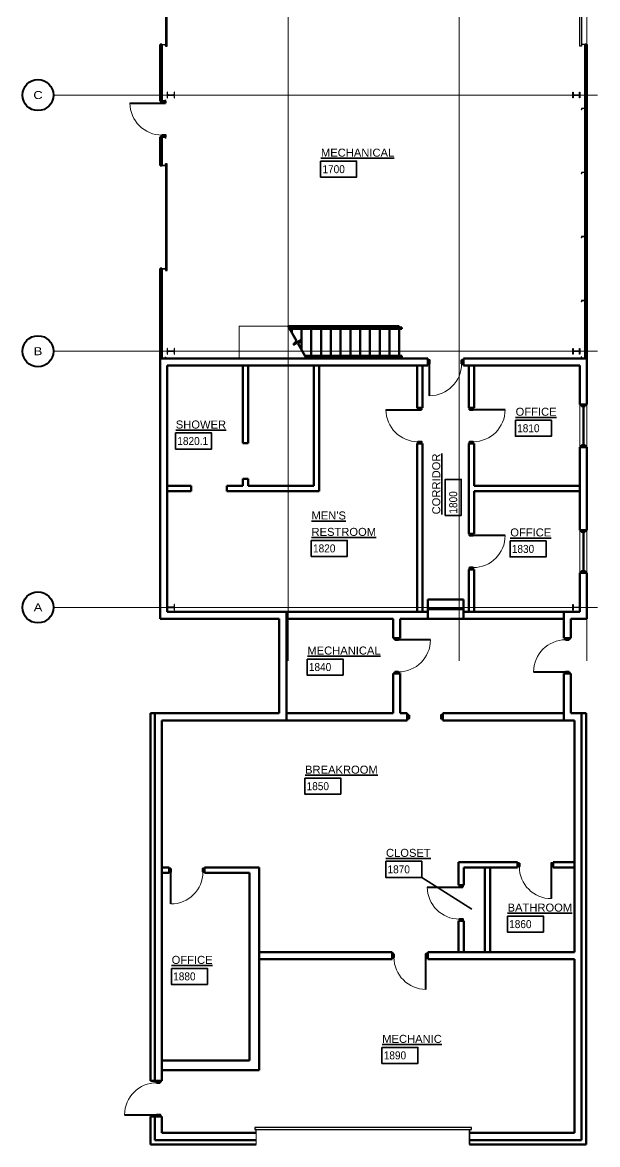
# Model space of a CAD drawing. Extents: x -149 to 2303, y -28 to 2441.
# Drawn here: x -149 to 498, y -28 to 1234 of the extents above; entities that cross this region are included whole.
import ezdxf
from ezdxf.enums import TextEntityAlignment as Align

# ---------------------------------------------------------------- set-up
doc = ezdxf.new("R2010")
doc.units = 0
doc.header["$LTSCALE"] = 12
doc.header["$MEASUREMENT"] = 0
for name, color, linetype, lineweight in [('A-DOOR', 5, 'Continuous', 25), ('A-DOOR-JAMB', 3, 'Continuous', 50), ('A-FLOR-IDEN', 5, 'Continuous', 35), ('A-FLOR-STRS', 3, 'Continuous', 50), ('A-GLAZ', 4, 'Continuous', 50), ('A-WALL-EXTR', 7, 'Continuous', 90), ('A-WALL-FULL', 54, 'Continuous', 50), ('S-COLS-GRID', 60, 'Continuous', 9), ('S-COLS-IDEN', 60, 'Continuous', 9)]:
    doc.layers.add(name, color=color, linetype=linetype, lineweight=lineweight)
doc.layers.add('S-COLS', color=3, linetype='Continuous')
doc.styles.add('Header', font='arial.ttf', dxfattribs={"width": 1.15, "height": 0.1875})
doc.styles.add('Style-arial', font='arial.shx')

# ---------------------------------------------------------------- blocks, each defined once
blk = doc.blocks.new('cbub')
at = {"lineweight": 40}
blk.add_circle((0, 0), 0.364, dxfattribs=at)
at = {"lineweight": 9, "style": 'Header', "width": 1.15}
blk.add_attdef('COL', text='', height=0.188, dxfattribs=at).set_placement((0.001, 0.001), align=Align.MIDDLE_CENTER)
blk = doc.blocks.new('c 4x5.4')
for p, q in [((0, 0), (1.6, 0)), ((0, -4), (0, 0)), ((1.6, 0), (1.6, 0)), ((0, -4), (1.6, -4)), ((0.2, -0.7), (0.2, -0.7)), ((0.2, -3.3), (0.2, -0.7)), ((0.2, -3.3), (0.2, -3.3)), ((1.5, -0.1), (0.5, -0.3)), ((1.5, -3.9), (0.5, -3.7)), ((1.6, -4), (1.6, -4))]:
    blk.add_line(p, q)
for centre, radius, start, end in [((0.6, -0.7), 0.377, 99.4733, 180.0057), ((0.6, -3.3), 0.377, 179.9943, 260.5267), ((1.5, 0), 0.125, 279.4402, 359.9726), ((1.5, -4), 0.125, 0.0274, 80.5598)]:
    blk.add_arc(centre, radius, start, end)
blk = doc.blocks.new('w 8x24')
for p, q in [((-3.2, 3.6), (-3.2, 4)), ((-3.2, 4), (3.2, 4)), ((-0.6, 3.6), (-3.2, 3.6)), ((-0.1, -3.1), (-0.1, 3.1)), ((0.1, 3.1), (0.1, -3.1)), ((3.2, 3.6), (0.6, 3.6)), ((3.2, 4), (3.2, 3.6)), ((-3.2, -4), (-3.2, -3.6)), ((-3.2, -3.6), (-0.6, -3.6)), ((3.2, -4), (-3.2, -4)), ((0.6, -3.6), (3.2, -3.6)), ((3.2, -3.6), (3.2, -4))]:
    blk.add_line(p, q)
for centre, start, end in [((-0.6, 3.1), 360, 90), ((0.6, 3.1), 90, 180), ((-0.6, -3.1), 270, 0), ((0.6, -3.1), 180, 270)]:
    blk.add_arc(centre, 0.475, start, end)
blk = doc.blocks.new('ashng')
at = {"lineweight": 40}
blk.add_line((0, 1), (0, 0), dxfattribs=at)
at = {"lineweight": 9}
blk.add_arc((0, 0), 1, 0, 90, dxfattribs=at)
blk = doc.blocks.new('RMNO_1')
at = {"layer": 'A-FLOR-IDEN', "flags": 128}
blk.add_lwpolyline([(-27, 12), (-27, -12), (27, -12), (27, 12)], close=True, dxfattribs=at)
at = {"layer": 'A-FLOR-IDEN', "style": 'Style-arial', "width": 0.9}
blk.add_attdef('RMNO_1_2853', text='', height=12, dxfattribs=at).set_placement((-24.3, 0), align=Align.MIDDLE_LEFT)

msp = doc.modelspace()

# ---------------------------------------------------------------- linework, layer by layer
at = {"layer": 'A-DOOR'}
for points in [[(12, 1207), (14, 1207), (14, 1391), (12, 1391)], [(480, 1207), (478, 1207), (478, 1391), (480, 1391)], [(12, 954.759565), (14, 954.759565), (14, 1074.759565), (12, 1074.759565)], [(356, -11.035), (356, -9.035), (112.42, -9.035), (112.42, -11.035)]]:
    msp.add_lwpolyline(points, close=True, dxfattribs=at)
at = {"layer": 'A-DOOR-JAMB'}
for points in [[(12, 1143), (12, 1145), (8, 1145), (8, 1143)], [(12, 1105), (12, 1107), (8, 1107), (8, 1105)], [(307, 850), (309, 850), (309, 854), (307, 854)], [(345, 850), (347, 850), (347, 854), (345, 854)], [(300, 798.25), (300, 800.25), (296, 800.25), (296, 798.25)], [(358, 798.25), (358, 800.25), (354, 800.25), (354, 798.25)], [(484, 802.25), (484, 804.25), (480, 804.25), (480, 802.25)], [(300, 760.25), (300, 762.25), (296, 762.25), (296, 760.25)], [(358, 760.25), (358, 762.25), (354, 762.25), (354, 760.25)], [(484, 756.25), (484, 758.25), (480, 758.25), (480, 756.25)], [(358, 656.75), (358, 658.75), (354, 658.75), (354, 656.75)], [(484, 660.75), (484, 662.75), (480, 662.75), (480, 660.75)], [(358, 618.75), (358, 620.75), (354, 620.75), (354, 618.75)], [(484, 614.75), (484, 616.75), (480, 616.75), (480, 614.75)], [(274, 539.5), (274, 541.5), (270, 541.5), (270, 539.5)], [(466, 539.5), (466, 541.5), (462, 541.5), (462, 539.5)], [(274, 501.5), (274, 503.5), (270, 503.5), (270, 501.5)], [(466, 501.5), (466, 503.5), (462, 503.5), (462, 501.5)], [(286, 454.965), (284, 454.965), (284, 450.965), (286, 450.965)], [(324, 454.965), (322, 454.965), (322, 450.965), (324, 450.965)], [(18, 282.465), (16, 282.465), (16, 278.465), (18, 278.465)], [(56, 282.465), (54, 282.465), (54, 278.465), (56, 278.465)], [(410, 288.465), (408, 288.465), (408, 284.465), (410, 284.465)], [(448, 288.465), (446, 288.465), (446, 284.465), (448, 284.465)], [(346.5, 261.465), (346.5, 263.465), (342.5, 263.465), (342.5, 261.465)], [(346.5, 223.465), (346.5, 225.465), (342.5, 225.465), (342.5, 223.465)], [(269, 186.465), (267, 186.465), (267, 182.465), (269, 182.465)], [(307, 186.465), (305, 186.465), (305, 182.465), (307, 182.465)], [(6, 41.465), (6, 43.465), (2, 43.465), (2, 41.465)], [(6, 3.465), (6, 5.465), (2, 5.465), (2, 3.465)]]:
    msp.add_lwpolyline(points, close=True, dxfattribs=at)
at = {"layer": 'A-FLOR-IDEN'}
msp.add_line((300.186556, 272.428758), (356.607792, 236.756344), dxfattribs=at)
at = {"layer": 'A-FLOR-STRS', "lineweight": 9}
for p, q in [((95, 856), (95, 892)), ((95, 892), (149.875, 892))]:
    msp.add_line(p, q, dxfattribs=at)
at = {"layer": 'A-FLOR-STRS'}
for p, q in [((275, 892), (149.875, 892)), ((159.290426, 875.692003), (149.875, 892)), ((278, 890.5), (150.741025, 890.5)), ((278, 889), (151.607051, 889)), ((154, 890.5), (154, 892)), ((154, 884.85529), (154, 889)), ((165, 890.5), (165, 892)), ((165, 865.802732), (165, 889)), ((176, 890.5), (176, 892)), ((176, 859), (176, 889)), ((187, 890.5), (187, 892)), ((187, 859), (187, 889)), ((198, 890.5), (198, 892)), ((198, 859), (198, 889)), ((209, 890.5), (209, 892)), ((209, 859), (209, 889)), ((220, 890.5), (220, 892)), ((220, 859), (220, 889)), ((231, 890.5), (231, 892)), ((231, 859), (231, 889)), ((242, 890.5), (242, 892)), ((242, 859), (242, 889)), ((253, 890.5), (253, 892)), ((253, 859), (253, 889)), ((264, 890.5), (264, 892)), ((264, 859), (264, 889)), ((275, 890.5), (275, 892)), ((275, 859), (275, 889)), ((278, 889), (278, 890.5)), ((155.504165, 871.25), (165.030445, 876.75)), ((155.504165, 871.25), (159.290426, 875.692003)), ((161.244183, 872.307997), (165.030445, 876.75)), ((170.65961, 856), (161.244183, 872.307997)), ((278, 859), (168.927559, 859)), ((278, 857.5), (278, 859)), ((278, 857.5), (169.793584, 857.5)), ((176, 856), (176, 857.5)), ((187, 856), (187, 857.5)), ((198, 856), (198, 857.5)), ((209, 856), (209, 857.5)), ((220, 856), (220, 857.5)), ((231, 856), (231, 857.5)), ((242, 856), (242, 857.5)), ((253, 856), (253, 857.5)), ((264, 856), (264, 857.5)), ((275, 856), (275, 857.5)), ((307, 585), (347, 585)), ((307, 563), (307, 585)), ((347, 563), (347, 585)), ((307, 574), (347, 574)), ((307, 563), (347, 563))]:
    msp.add_line(p, q, dxfattribs=at)
at = {"layer": 'A-GLAZ'}
for p, q in [((482, 802.25), (482, 758.25)), ((482, 660.75), (482, 616.75))]:
    msp.add_line(p, q, dxfattribs=at)
at = {"layer": 'A-WALL-EXTR'}
for p, q in [((8, 1209), (6, 1209)), ((6, 1209), (6, 1145)), ((8, 1209), (8, 1145)), ((484, 1209), (484, 856)), ((484, 1209), (486, 1209)), ((486, 1209), (486, 856)), ((8, 1145), (6, 1145)), ((8, 1105), (6, 1105)), ((6, 1105), (6, 1073)), ((8, 1105), (8, 1073)), ((8, 1073), (6, 1073)), ((8, 957), (6, 957)), ((6, 856), (6, 957)), ((8, 856), (8, 957)), ((6, 856), (6, 563)), ((307, 856), (6, 856)), ((14, 571), (14, 848)), ((307, 848), (14, 848)), ((307, 848), (307, 856)), ((486, 856), (347, 856)), ((347, 848), (347, 856)), ((478, 848), (347, 848)), ((478, 804.25), (478, 848)), ((486, 804.25), (486, 856)), ((478, 804.25), (486, 804.25)), ((478, 756.25), (486, 756.25)), ((478, 662.75), (478, 756.25)), ((486, 662.75), (486, 756.25)), ((478, 662.75), (486, 662.75)), ((478, 571), (478, 614.75)), ((478, 614.75), (486, 614.75)), ((486, 563), (486, 614.75)), ((148, 571), (14, 571)), ((148, 448.965), (148, 571)), ((478, 571), (460, 571)), ((460, 541.5), (460, 571)), ((140, 563), (6, 563)), ((140, 456.965), (140, 563)), ((486, 563), (468, 563)), ((468, 541.5), (468, 563)), ((468, 541.5), (460, 541.5)), ((460, 448.965), (460, 501.5)), ((468, 501.5), (460, 501.5)), ((468, 456.965), (468, 501.5)), ((140, 456.965), (-5, 456.965)), ((-5, 456.965), (-5, 43.465)), ((0, 456.965), (0, 43.465)), ((485, 456.965), (468, 456.965)), ((480, -23.035), (480, 456.965)), ((485, -28.035), (485, 456.965)), ((8, 448.965), (8, 43.465)), ((148, 448.965), (8, 448.965)), ((472, 448.965), (460, 448.965)), ((472, 188.465), (472, 448.965)), ((472, -15.035), (472, 180.465)), ((8, 43.465), (-5, 43.465)), ((8, 3.465), (-5, 3.465)), ((-5, 3.465), (-5, -28.035)), ((0, 3.465), (0, -23.035)), ((8, 3.465), (8, -15.035)), ((0, -23.035), (114, -23.035)), ((8, -15.035), (114, -15.035)), ((354, -15.035), (472, -15.035)), ((354, -23.035), (480, -23.035)), ((-5, -28.035), (114, -28.035)), ((354, -28.035), (485, -28.035))]:
    msp.add_line(p, q, dxfattribs=at)
at = {"layer": 'A-WALL-EXTR', "lineweight": 9}
for p, q in [((478, 804.25), (478, 756.25)), ((486, 756.25), (486, 804.25)), ((478, 614.75), (478, 662.75)), ((486, 662.75), (486, 614.75))]:
    msp.add_line(p, q, dxfattribs=at)
at = {"layer": 'A-WALL-EXTR', "lineweight": 0}
for p, q in [((114, -15.035), (114, -28.035)), ((354, -15.035), (354, -28.035))]:
    msp.add_line(p, q, dxfattribs=at)
at = {"layer": 'A-WALL-FULL'}
for p, q in [((99, 760.5), (99, 848)), ((105, 760.5), (105, 848)), ((179, 712.5), (179, 848)), ((185, 706.5), (185, 848)), ((295, 800.25), (295, 848)), ((301, 800.25), (301, 848)), ((353, 800.25), (353, 848)), ((359, 800.25), (359, 848)), ((301, 800.25), (295, 800.25)), ((353, 800.25), (359, 800.25)), ((105, 760.5), (99, 760.5)), ((295, 571), (295, 760.25)), ((301, 760.25), (295, 760.25)), ((301, 571), (301, 760.25)), ((353, 760.25), (359, 760.25)), ((353, 658.75), (353, 760.25)), ((359, 712.5), (359, 760.25)), ((99, 712.5), (99, 720.5)), ((105, 720.5), (99, 720.5)), ((105, 712.5), (105, 720.5)), ((41, 712.5), (14, 712.5)), ((41, 706.5), (41, 712.5)), ((99, 712.5), (81, 712.5)), ((81, 706.5), (81, 712.5)), ((179, 712.5), (105, 712.5)), ((478, 712.5), (359, 712.5)), ((41, 706.5), (14, 706.5)), ((185, 706.5), (81, 706.5)), ((478, 706.5), (359, 706.5)), ((359, 658.75), (359, 706.5)), ((353, 658.75), (359, 658.75)), ((353, 571), (353, 618.75)), ((353, 618.75), (359, 618.75)), ((359, 571), (359, 618.75)), ((307, 571), (148, 571)), ((307, 571), (307, 563)), ((307, 571), (307, 563)), ((347, 571), (347, 563)), ((460, 571), (347, 571)), ((347, 571), (347, 563)), ((268, 563), (148, 563)), ((268, 541.5), (268, 563)), ((307, 563), (276, 563)), ((276, 541.5), (276, 563)), ((460, 563), (347, 563)), ((276, 541.5), (268, 541.5)), ((268, 456.965), (268, 501.5)), ((276, 501.5), (268, 501.5)), ((276, 456.965), (276, 501.5)), ((268, 456.965), (148, 456.965)), ((284, 456.965), (276, 456.965)), ((284, 448.965), (284, 456.965)), ((460, 456.965), (324, 456.965)), ((324, 448.965), (324, 456.965)), ((284, 448.965), (148, 448.965)), ((460, 448.965), (324, 448.965)), ((16, 283.465), (8, 283.465)), ((16, 283.465), (16, 277.465)), ((56, 283.465), (56, 277.465)), ((117.5, 283.465), (56, 283.465)), ((117.5, 283.465), (117.5, 55.465)), ((341.5, 289.465), (408, 289.465)), ((341.5, 263.465), (341.5, 289.465)), ((347.5, 283.465), (408, 283.465)), ((347.5, 263.465), (347.5, 283.465)), ((371, 188.465), (371, 283.465)), ((377, 188.465), (377, 283.465)), ((408, 283.465), (408, 289.465)), ((448, 283.465), (448, 289.465)), ((448, 289.465), (472, 289.465)), ((448, 283.465), (472, 283.465)), ((16, 277.465), (8, 277.465)), ((106.5, 277.465), (56, 277.465)), ((106.5, 66.465), (106.5, 277.465)), ((347.5, 263.465), (341.5, 263.465)), ((347.5, 223.465), (341.5, 223.465)), ((341.5, 188.465), (341.5, 223.465)), ((347.5, 188.465), (347.5, 223.465)), ((267, 188.465), (117.5, 188.465)), ((267, 188.465), (117.5, 188.465)), ((267, 180.465), (117.5, 180.465)), ((267, 180.465), (117.5, 180.465)), ((267, 180.465), (267, 188.465)), ((472, 188.465), (307, 188.465)), ((472, 188.465), (307, 188.465)), ((307, 180.465), (307, 188.465)), ((472, 180.465), (307, 180.465)), ((106.5, 66.465), (8, 66.465)), ((117.5, 55.465), (8, 55.465))]:
    msp.add_line(p, q, dxfattribs=at)
at = {"layer": 'A-WALL-FULL', "lineweight": 35}
msp.add_line((354, -28.035), (354, -15.035), dxfattribs=at)
at = {"layer": 'S-COLS-GRID'}
for p, q in [((149.875, 2405.703718), (149.875, 516)), ((342.125, 2405.703718), (342.125, 516)), ((486, 2388.213659), (486, 516)), ((498, 1152), (-114, 1152)), ((498, 864), (-114, 864)), ((498, 576), (-114, 576))]:
    msp.add_line(p, q, dxfattribs=at)

# ---------------------------------------------------------------- block references
at = {"layer": 'A-DOOR', "yscale": 36, "zscale": 36}
for p, xscale, rotation in [((8, 1143), -36, 90), ((309, 850), -36, 180), ((296, 798.25), -36, 90), ((357.999906, 798.25), 36, 270), ((357.999906, 656.75), 36, 270), ((274, 539.5), 36, 270), ((462, 503.5), 36, 90), ((18, 278.465), -36, 180), ((446, 284.465), 36, 180), ((342.5, 261.465), -36, 90), ((305, 182.465), 36, 180), ((2, 5.465), 36, 90)]:
    msp.add_blockref('ashng', p, dxfattribs=dict(at, xscale=xscale, rotation=rotation))
at = {"layer": 'A-FLOR-IDEN'}
ref = msp.add_blockref('RMNO_1', (206.75357, 1068.730495), dxfattribs=dict(at, xscale=0.75, yscale=0.75, zscale=0.75))
ref.add_attrib('RMNO_1_2853', '1700', dxfattribs={"layer": '0', "height": 9, "style": 'Style-arial', "width": 0.900002}).set_placement((188.524726, 1068.704807), align=Align.MIDDLE_LEFT)
ref = msp.add_blockref('RMNO_1', (425.762571, 777.434537), dxfattribs=dict(at, xscale=0.75, yscale=0.75, zscale=0.75))
ref.add_attrib('RMNO_1_2853', '1810', dxfattribs={"layer": '0', "height": 9, "style": 'Style-arial', "width": 0.900002}).set_placement((407.533727, 777.408849), align=Align.MIDDLE_LEFT)
ref = msp.add_blockref('RMNO_1', (43.477188, 763.057225), dxfattribs=dict(at, xscale=0.75, yscale=0.75, zscale=0.75))
ref.add_attrib('RMNO_1_2853', '1820.1', dxfattribs={"layer": '0', "height": 9, "style": 'Style-arial', "width": 0.900002}).set_placement((25.248344, 763.031538), align=Align.MIDDLE_LEFT)
ref = msp.add_blockref('RMNO_1', (335.600134, 699.646926), dxfattribs=dict(at, xscale=0.75, yscale=0.75, zscale=0.75, rotation=90))
ref.add_attrib('RMNO_1_2853', '1800', dxfattribs={"layer": '0', "height": 9, "rotation": 90, "style": 'Style-arial', "width": 0.900002}).set_placement((335.625821, 681.418082), align=Align.MIDDLE_LEFT)
ref = msp.add_blockref('RMNO_1', (196.153062, 642.341208), dxfattribs=dict(at, xscale=0.75, yscale=0.75, zscale=0.75))
ref.add_attrib('RMNO_1_2853', '1820', dxfattribs={"layer": '0', "height": 9, "style": 'Style-arial', "width": 0.900002}).set_placement((177.924218, 642.315521), align=Align.MIDDLE_LEFT)
ref = msp.add_blockref('RMNO_1', (419.754804, 641.725845), dxfattribs=dict(at, xscale=0.75, yscale=0.75, zscale=0.75))
ref.add_attrib('RMNO_1_2853', '1830', dxfattribs={"layer": '0', "height": 9, "style": 'Style-arial', "width": 0.900002}).set_placement((401.52596, 641.700158), align=Align.MIDDLE_LEFT)
ref = msp.add_blockref('RMNO_1', (191.475537, 508.925548), dxfattribs=dict(at, xscale=0.75, yscale=0.75, zscale=0.75))
ref.add_attrib('RMNO_1_2853', '1840', dxfattribs={"layer": '0', "height": 9, "style": 'Style-arial', "width": 0.900002}).set_placement((173.246693, 508.89986), align=Align.MIDDLE_LEFT)
ref = msp.add_blockref('RMNO_1', (188.920323, 374.961942), dxfattribs=dict(at, xscale=0.75, yscale=0.75, zscale=0.75))
ref.add_attrib('RMNO_1_2853', '1850', dxfattribs={"layer": '0', "height": 9, "style": 'Style-arial', "width": 0.900002}).set_placement((170.691479, 374.936255), align=Align.MIDDLE_LEFT)
ref = msp.add_blockref('RMNO_1', (279.936556, 281.428758), dxfattribs=dict(at, xscale=0.75, yscale=0.75, zscale=0.75))
ref.add_attrib('RMNO_1_2853', '1870', dxfattribs={"layer": '0', "height": 9, "style": 'Style-arial', "width": 0.900002}).set_placement((261.707712, 281.40307), align=Align.MIDDLE_LEFT)
ref = msp.add_blockref('RMNO_1', (416.753269, 219.868657), dxfattribs=dict(at, xscale=0.75, yscale=0.75, zscale=0.75))
ref.add_attrib('RMNO_1_2853', '1860', dxfattribs={"layer": '0', "height": 9, "style": 'Style-arial', "width": 0.900002}).set_placement((398.524426, 219.842969), align=Align.MIDDLE_LEFT)
ref = msp.add_blockref('RMNO_1', (38.823019, 161.086014), dxfattribs=dict(at, xscale=0.75, yscale=0.75, zscale=0.75))
ref.add_attrib('RMNO_1_2853', '1880', dxfattribs={"layer": '0', "height": 9, "style": 'Style-arial', "width": 0.900002}).set_placement((20.594176, 161.060327), align=Align.MIDDLE_LEFT)
ref = msp.add_blockref('RMNO_1', (275.707383, 72.261721), dxfattribs=dict(at, xscale=0.75, yscale=0.75, zscale=0.75))
ref.add_attrib('RMNO_1_2853', '1890', dxfattribs={"layer": '0', "height": 9, "style": 'Style-arial', "width": 0.900002}).set_placement((257.478539, 72.236033), align=Align.MIDDLE_LEFT)
at = {"layer": 'S-COLS'}
for name, p, rotation in [('c 4x5.4', (12, 1209), 270), ('w 8x24', (474.035, 1152), 270), ('c 4x5.4', (12, 1105), 270), ('c 4x5.4', (12, 957), 270), ('w 8x24', (474.035, 864), 270), ('c 4x5.4', (480, 856), 90), ('w 8x24', (474.035, 576), 270)]:
    msp.add_blockref(name, p, dxfattribs=dict(at, rotation=rotation))
at = {"layer": 'S-COLS', "xscale": -1}
for name, p, rotation in [('c 4x5.4', (480, 1209), 90), ('w 8x24', (17.965, 1152), 90), ('c 4x5.4', (12, 1145), 270), ('c 4x5.4', (480, 1137), 90), ('c 4x5.4', (12, 1073), 270), ('c 4x5.4', (480, 1065), 90), ('c 4x5.4', (480, 993), 90), ('c 4x5.4', (480, 921), 90), ('w 8x24', (17.965, 864), 90), ('c 4x5.4', (12, 856), 270), ('w 8x24', (17.965, 576), 90)]:
    msp.add_blockref(name, p, dxfattribs=dict(at, rotation=rotation))
msp.add_blockref('c 4x5.4', (114, -11.035), dxfattribs=at)
at = {"layer": 'S-COLS'}
msp.add_blockref('c 4x5.4', (354, -11.035), dxfattribs=at)
at = {"layer": 'S-COLS-IDEN', "xscale": 48, "yscale": 48, "zscale": 48}
for p, values in [((-131.490059, 1152), {'COL': 'C'}), ((-131.490059, 864), {'COL': 'B'}), ((-131.490059, 576), {'COL': 'A'})]:
    msp.add_blockref('cbub', p, dxfattribs=at).add_auto_attribs(values)

# ---------------------------------------------------------------- texts
at = {"layer": 'A-FLOR-IDEN', "style": 'Style-arial'}
for s, p in [('%%uMECHANICAL', (186.806801, 1087.25495)), ('%%uOFFICE', (405.815802, 795.958992)), ('%%uSHOWER', (23.530419, 781.581681)), ("%%uMEN'S", (176.206293, 679.305559)), ('%%URESTROOM', (176.206293, 660.865664)), ('%%uOFFICE', (399.808035, 660.2503)), ('%%uMECHANICAL', (171.528768, 527.450003)), ('%%uBREAKROOM', (168.973554, 393.486397)), ('%%uCLOSET', (259.989787, 299.953213)), ('%%uBATHROOM', (396.8065, 238.393112)), ('%%uOFFICE', (18.87625, 179.610469)), ('%%uMECHANIC', (255.760614, 90.786176))]:
    msp.add_text(s, height=9, dxfattribs=at).set_placement(p, align=Align.MIDDLE_LEFT)
msp.add_text('%%uCORRIDOR', height=9, rotation=90, dxfattribs=at).set_placement((316.537558, 680.518881), align=Align.MIDDLE_LEFT)

doc.saveas('drawing.dxf')
